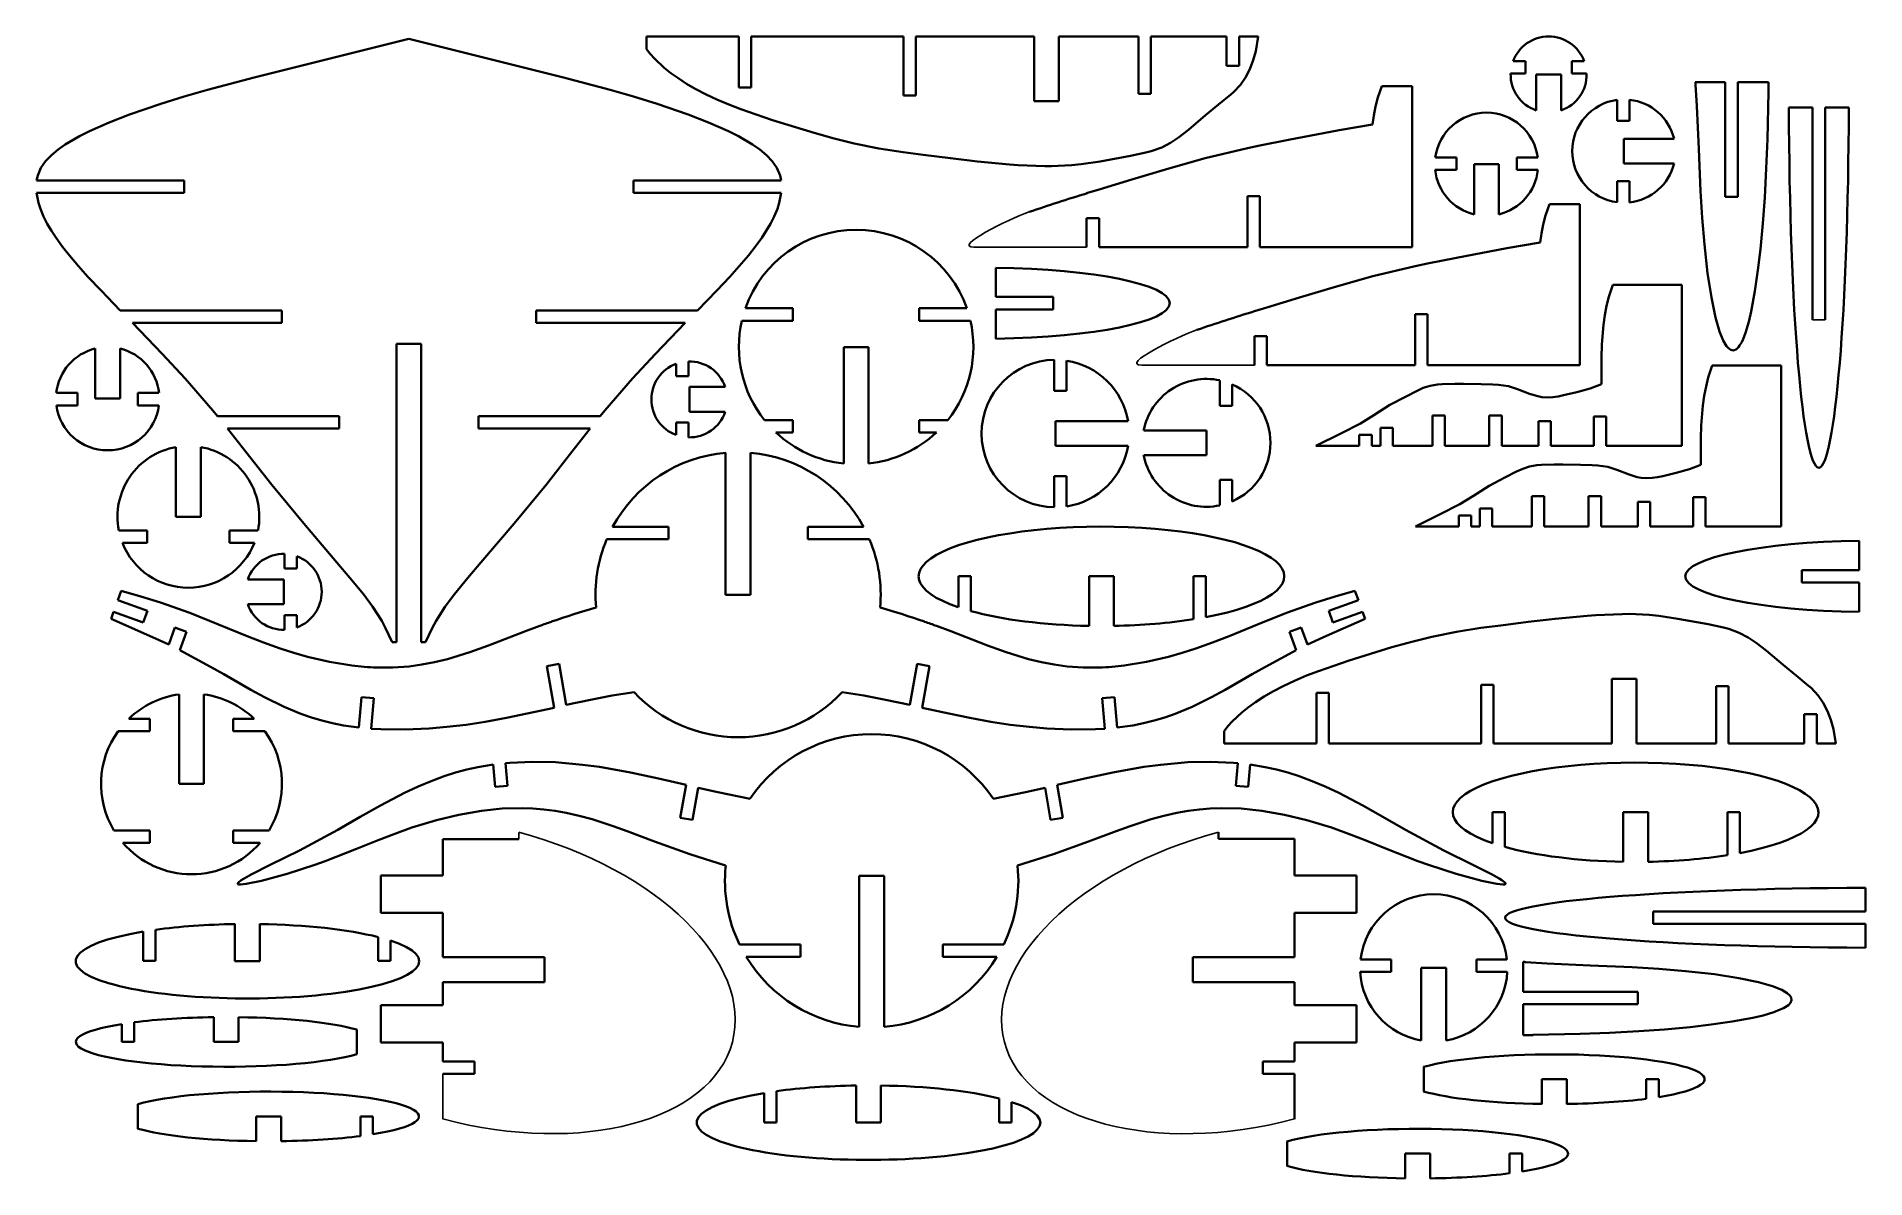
# Model space of a CAD drawing. Header units: metres. Extents: x 1 to 149, y 2 to 94.
import ezdxf

# ---------------------------------------------------------------- set-up
doc = ezdxf.new("R2010")
doc.units = ezdxf.units.M

msp = doc.modelspace()

# ---------------------------------------------------------------- linework, layer by layer
at = {"color": 7, "lineweight": 35, "ltscale": 0.320792}
for p in [(18.8, 90.43), (43.7, 90.43)]:
    msp.add_line(p, (31.25, 93.55), dxfattribs=at)
at = {"color": 7, "lineweight": 35, "ltscale": 0.024869}
for p, q in [((50.38, 93.72), (50.38, 92.72)), ((96.88, 36.78), (96.88, 37.78))]:
    msp.add_line(p, q, dxfattribs=at)
at = {"color": 7, "lineweight": 35, "ltscale": 0.185517}
for p, q in [((57.8, 93.72), (50.38, 93.72)), ((104.3, 36.78), (96.88, 36.78))]:
    msp.add_line(p, q, dxfattribs=at)
at = {"color": 7, "lineweight": 35, "ltscale": 0.102184}
for p, q in [((57.8, 89.63), (57.8, 93.72)), ((58.8, 89.63), (58.8, 93.72)), ((98.76, 80.86), (98.76, 76.77)), ((99.76, 80.86), (99.76, 76.77)), ((112.26, 71.36), (112.26, 67.27)), ((113.26, 71.36), (113.26, 67.27)), ((104.3, 40.87), (104.3, 36.78)), ((105.3, 40.87), (105.3, 36.78))]:
    msp.add_line(p, q, dxfattribs=at)
at = {"color": 7, "lineweight": 35, "ltscale": 0.306416}
for p, q in [((71.06, 93.72), (58.8, 93.72)), ((99.76, 76.77), (112.02, 76.77)), ((113.26, 67.27), (125.52, 67.27)), ((117.56, 36.78), (105.3, 36.78))]:
    msp.add_line(p, q, dxfattribs=at)
at = {"color": 7, "lineweight": 35, "ltscale": 0.118036}
for p, q in [((71.06, 88.99), (71.06, 93.72)), ((72.06, 88.99), (72.06, 93.72)), ((117.56, 41.51), (117.56, 36.78)), ((118.56, 41.51), (118.56, 36.78))]:
    msp.add_line(p, q, dxfattribs=at)
at = {"color": 7, "lineweight": 35, "ltscale": 0.238072}
for p, q in [((81.58, 93.72), (72.06, 93.72)), ((128.08, 36.78), (118.56, 36.78))]:
    msp.add_line(p, q, dxfattribs=at)
at = {"color": 7, "lineweight": 35, "ltscale": 0.130244}
for p, q in [((81.58, 88.51), (81.58, 93.72)), ((83.58, 88.51), (83.58, 93.72)), ((128.08, 41.99), (128.08, 36.78)), ((130.08, 41.99), (130.08, 36.78))]:
    msp.add_line(p, q, dxfattribs=at)
at = {"color": 7, "lineweight": 35, "ltscale": 0.159953}
for p, q in [((89.98, 93.72), (83.58, 93.72)), ((136.48, 36.78), (130.08, 36.78))]:
    msp.add_line(p, q, dxfattribs=at)
at = {"color": 7, "lineweight": 35, "ltscale": 0.115375}
for p, q in [((89.98, 89.1), (89.98, 93.72)), ((90.98, 89.1), (90.98, 93.72)), ((136.48, 41.4), (136.48, 36.78)), ((137.48, 41.4), (137.48, 36.78))]:
    msp.add_line(p, q, dxfattribs=at)
at = {"color": 7, "lineweight": 35, "ltscale": 0.152547}
for p, q in [((97.08, 93.72), (90.98, 93.72)), ((133.73, 60.77), (127.63, 60.77)), ((141.73, 54.27), (135.63, 54.27)), ((143.58, 36.78), (137.48, 36.78))]:
    msp.add_line(p, q, dxfattribs=at)
at = {"color": 7, "lineweight": 35, "ltscale": 0.058965}
for p, q in [((97.08, 93.72), (97.08, 91.36)), ((98.08, 93.72), (98.08, 91.36)), ((126.63, 60.77), (126.63, 63.13)), ((127.63, 60.77), (127.63, 63.13)), ((134.63, 54.27), (134.63, 56.63)), ((135.63, 54.27), (135.63, 56.63)), ((143.58, 36.78), (143.58, 39.14)), ((144.58, 36.78), (144.58, 39.14))]:
    msp.add_line(p, q, dxfattribs=at)
at = {"color": 7, "lineweight": 35, "ltscale": 0.038461}
for p, q in [((99.62, 93.72), (98.08, 93.72)), ((146.12, 36.78), (144.58, 36.78))]:
    msp.add_line(p, q, dxfattribs=at)
at = {"color": 7, "lineweight": 35, "ltscale": 0.025}
for p, q in [((98.08, 91.36), (97.08, 91.36)), ((121.13, 91.74), (121.13, 90.74)), ((124.87, 91.74), (124.87, 90.74)), ((58.8, 89.63), (57.8, 89.63)), ((72.06, 88.99), (71.06, 88.99)), ((90.98, 89.1), (89.98, 89.1)), ((128.52, 86.93), (129.52, 86.93)), ((115.57, 83.98), (115.57, 82.98)), ((120.43, 83.98), (120.43, 82.98)), ((13.17, 82.13), (13.17, 81.13)), ((49.33, 82.13), (49.33, 81.13)), ((128.52, 82.07), (129.52, 82.07)), ((99.76, 80.86), (98.76, 80.86)), ((138.22, 80.82), (137.22, 80.82)), ((86.81, 79.09), (85.81, 79.09)), ((83.11, 71.75), (83.11, 72.75)), ((21.01, 71.66), (21.01, 70.66)), ((41.49, 71.66), (41.49, 70.66)), ((62.16, 71.84), (62.16, 70.84)), ((72.34, 71.84), (72.34, 70.84)), ((113.26, 71.36), (112.26, 71.36)), ((100.31, 69.59), (99.31, 69.59)), ((52.76, 66.37), (53.76, 66.37)), ((4.57, 64.02), (4.57, 65.02)), ((9.43, 64.02), (9.43, 65.02)), ((83.2, 65.18), (84.2, 65.18)), ((97.53, 63.98), (96.53, 63.98)), ((25.64, 63.16), (25.64, 62.16)), ((36.86, 63.16), (36.86, 62.16)), ((52.76, 62.63), (53.76, 62.63)), ((62.16, 62.84), (62.16, 61.84)), ((72.34, 62.84), (72.34, 61.84)), ((109.46, 62.2), (110.46, 62.2)), ((113.65, 63.2), (114.65, 63.2)), ((119.22, 63.21), (118.22, 63.21)), ((122.18, 62.75), (123.18, 62.75)), ((126.63, 63.13), (127.63, 63.13)), ((107.76, 61.64), (108.76, 61.64)), ((83.2, 58.32), (84.2, 58.32)), ((97.53, 58.02), (96.53, 58.02)), ((121.65, 56.7), (122.65, 56.7)), ((127.22, 56.71), (126.22, 56.71)), ((130.18, 56.25), (131.18, 56.25)), ((134.63, 56.63), (135.63, 56.63)), ((115.76, 55.14), (116.76, 55.14)), ((117.46, 55.7), (118.46, 55.7)), ((10.18, 52.95), (10.18, 53.95)), ((16.82, 52.95), (16.82, 53.95)), ((52.14, 53.23), (52.14, 54.23)), ((63.36, 53.23), (63.36, 54.23)), ((22.24, 50.87), (21.24, 50.87)), ((76.48, 50.25), (75.48, 50.25)), ((94.4, 50.25), (95.4, 50.25)), ((143.39, 49.75), (143.39, 50.75)), ((9.86, 46.52), (10.2, 47.46)), ((22.24, 47.13), (21.24, 47.13)), ((105.64, 46.52), (105.3, 47.46)), ((12.42, 46.12), (13.36, 45.78)), ((103.08, 46.12), (102.14, 45.78)), ((42.35, 43.01), (43.34, 43.19)), ((73.15, 43.01), (72.16, 43.19)), ((118.56, 41.51), (117.56, 41.51)), ((137.48, 41.4), (136.48, 41.4)), ((105.3, 40.87), (104.3, 40.87)), ((10.39, 37.78), (10.39, 38.78)), ((17.11, 37.78), (17.11, 38.78)), ((144.58, 39.14), (143.58, 39.14)), ((119.48, 31.25), (118.48, 31.25)), ((137.4, 31.25), (138.4, 31.25)), ((10.39, 28.78), (10.39, 29.78)), ((17.11, 28.78), (17.11, 29.78)), ((53.1, 30.81), (54.09, 30.63)), ((83.9, 30.81), (82.91, 30.63)), ((131.42, 22.25), (131.42, 23.25)), ((10.85, 19.27), (9.85, 19.27)), ((28.77, 19.27), (29.77, 19.27)), ((62.78, 20.59), (62.78, 19.59)), ((74.22, 20.59), (74.22, 19.59)), ((110.31, 19.4), (110.31, 18.4)), ((117.19, 19.4), (117.19, 18.4)), ((130.18, 15.78), (130.18, 16.78)), ((9.14, 12.75), (8.14, 12.75)), ((36.52, 11.17), (36.52, 10.17)), ((100, 11.17), (100, 10.17)), ((130.86, 9.75), (131.86, 9.75)), ((27.36, 6.75), (28.36, 6.75)), ((60.85, 6.27), (59.85, 6.27)), ((78.77, 6.27), (79.77, 6.27)), ((119.86, 3.75), (120.86, 3.75))]:
    msp.add_line(p, q, dxfattribs=at)
at = {"color": 7, "lineweight": 35, "ltscale": 0.024818}
for p, q in [((121.13, 91.74), (120.14, 91.74)), ((124.87, 91.74), (125.86, 91.74)), ((52.76, 66.37), (52.76, 67.36)), ((52.76, 62.63), (52.76, 61.64)), ((22.24, 50.87), (22.24, 51.86)), ((22.24, 47.13), (22.24, 46.14))]:
    msp.add_line(p, q, dxfattribs=at)
at = {"color": 7, "lineweight": 35, "ltscale": 0.029626}
for p, q in [((121.13, 90.74), (119.94, 90.74)), ((124.87, 90.74), (126.06, 90.74)), ((53.76, 66.37), (53.76, 67.56)), ((53.76, 62.63), (53.76, 61.44)), ((21.24, 50.87), (21.24, 52.06)), ((21.24, 47.13), (21.24, 45.94))]:
    msp.add_line(p, q, dxfattribs=at)
at = {"color": 7, "lineweight": 35, "ltscale": 0.072221}
for p, q in [((122, 90.67), (122, 87.78)), ((124, 90.67), (124, 87.78)), ((53.83, 65.5), (56.72, 65.5)), ((53.83, 63.5), (56.72, 63.5)), ((21.17, 50), (18.28, 50)), ((21.17, 48), (18.28, 48))]:
    msp.add_line(p, q, dxfattribs=at)
at = {"color": 7, "lineweight": 35, "ltscale": 0.05}
for p, q in [((124, 90.67), (122, 90.67)), ((83.58, 88.51), (81.58, 88.51)), ((129.06, 85.5), (129.06, 83.5)), ((119, 83.44), (117, 83.44)), ((32.25, 68.97), (30.25, 68.97)), ((68.25, 68.72), (66.25, 68.72)), ((53.83, 65.5), (53.83, 63.5)), ((6, 64.56), (8, 64.56)), ((83.29, 62.75), (83.29, 60.75)), ((95.45, 60), (95.45, 62)), ((12.5, 55.04), (14.5, 55.04)), ((86, 50.25), (88, 50.25)), ((21.17, 48), (21.17, 50)), ((56.75, 48.77), (58.75, 48.77)), ((130.08, 41.99), (128.08, 41.99)), ((12.75, 33.53), (14.75, 33.53)), ((129, 31.25), (131, 31.25)), ((69.5, 26.12), (67.5, 26.12)), ((19.25, 19.25), (17.25, 19.25)), ((42.16, 19.57), (42.16, 17.57)), ((94.36, 19.57), (94.36, 17.57)), ((114.75, 18.71), (112.75, 18.71)), ((17.54, 12.75), (15.54, 12.75)), ((122.46, 9.75), (124.46, 9.75)), ((18.96, 6.75), (20.96, 6.75)), ((69.25, 6.25), (67.25, 6.25)), ((111.46, 3.75), (113.46, 3.75))]:
    msp.add_line(p, q, dxfattribs=at)
at = {"color": 7, "lineweight": 35, "ltscale": 0.00288}
for p, q in [((134.81, 89.94), (134.8, 90.05)), ((121.06, 19.19), (120.95, 19.2))]:
    msp.add_line(p, q, dxfattribs=at)
at = {"color": 7, "lineweight": 35, "ltscale": 0.060487}
for p, q in [((134.8, 90.05), (137.22, 90.05)), ((120.95, 19.2), (120.95, 16.78))]:
    msp.add_line(p, q, dxfattribs=at)
at = {"color": 7, "lineweight": 35, "ltscale": 0.002298}
for p, q in [((134.82, 89.85), (134.81, 89.94)), ((121.15, 19.18), (121.06, 19.19))]:
    msp.add_line(p, q, dxfattribs=at)
at = {"color": 7, "lineweight": 35, "ltscale": 0.230908}
for p, q in [((137.22, 80.82), (137.22, 90.05)), ((138.22, 80.82), (138.22, 90.05)), ((130.18, 16.78), (120.95, 16.78)), ((130.18, 15.78), (120.95, 15.78))]:
    msp.add_line(p, q, dxfattribs=at)
at = {"color": 7, "lineweight": 35, "ltscale": 0.061814}
for p, q in [((138.22, 90.05), (140.7, 90.05)), ((120.95, 15.78), (120.95, 13.3))]:
    msp.add_line(p, q, dxfattribs=at)
at = {"color": 7, "lineweight": 35, "ltscale": 0.061295}
for p, q in [((112.02, 89.73), (109.57, 89.73)), ((125.52, 80.23), (123.07, 80.23))]:
    msp.add_line(p, q, dxfattribs=at)
at = {"color": 7, "lineweight": 35, "ltscale": 0.324052}
for p, q in [((112.02, 89.73), (112.02, 76.77)), ((125.52, 80.23), (125.52, 67.27)), ((133.73, 73.73), (133.73, 60.77)), ((141.73, 67.23), (141.73, 54.27))]:
    msp.add_line(p, q, dxfattribs=at)
at = {"color": 7, "lineweight": 35, "ltscale": 0.042268}
for p, q in [((128.52, 86.93), (128.52, 88.62)), ((115.57, 83.98), (113.88, 83.98)), ((120.43, 83.98), (122.12, 83.98)), ((128.52, 82.07), (128.52, 80.38)), ((4.57, 64.02), (2.88, 64.02)), ((9.43, 64.02), (11.12, 64.02))]:
    msp.add_line(p, q, dxfattribs=at)
at = {"color": 7, "lineweight": 35, "ltscale": 0.042532}
for p, q in [((129.52, 86.93), (129.52, 88.63)), ((115.57, 82.98), (113.87, 82.98)), ((120.43, 82.98), (122.13, 82.98)), ((129.52, 82.07), (129.52, 80.37)), ((4.57, 65.02), (2.87, 65.02)), ((9.43, 65.02), (11.13, 65.02))]:
    msp.add_line(p, q, dxfattribs=at)
at = {"color": 7, "lineweight": 35, "ltscale": 0.047807}
for p, q in [((142.34, 88), (144.25, 88)), ((145.25, 88), (147.16, 88)), ((148.5, 23.25), (148.5, 25.16)), ((148.5, 20.34), (148.5, 22.25))]:
    msp.add_line(p, q, dxfattribs=at)
at = {"color": 7, "lineweight": 35, "ltscale": 0.426974}
for p, q in [((144.25, 70.92), (144.25, 88)), ((145.25, 70.92), (145.25, 88)), ((131.42, 23.25), (148.5, 23.25)), ((131.42, 22.25), (148.5, 22.25))]:
    msp.add_line(p, q, dxfattribs=at)
at = {"color": 7, "lineweight": 35, "ltscale": 0.100865}
for p, q in [((129.06, 85.5), (133.1, 85.5)), ((117, 83.44), (117, 79.4)), ((119, 83.44), (119, 79.4)), ((129.06, 83.5), (133.1, 83.5)), ((6, 64.56), (6, 68.6)), ((8, 64.56), (8, 68.6))]:
    msp.add_line(p, q, dxfattribs=at)
at = {"color": 7, "lineweight": 35, "ltscale": 0.025551}
for p, q in [((98.76, 84.73), (99.76, 84.94)), ((112.26, 75.23), (113.26, 75.44))]:
    msp.add_line(p, q, dxfattribs=at)
at = {"color": 7, "lineweight": 35, "ltscale": 0.297188}
for p, q in [((13.17, 82.13), (1.28, 82.13)), ((49.33, 82.13), (61.22, 82.13))]:
    msp.add_line(p, q, dxfattribs=at)
at = {"color": 7, "lineweight": 35, "ltscale": 0.297311}
for p, q in [((13.17, 81.13), (1.28, 81.13)), ((49.33, 81.13), (61.22, 81.13))]:
    msp.add_line(p, q, dxfattribs=at)
at = {"color": 7, "lineweight": 35, "ltscale": 0.026148}
for p, q in [((85.81, 81.1), (86.81, 81.4)), ((99.31, 71.6), (100.31, 71.9))]:
    msp.add_line(p, q, dxfattribs=at)
at = {"color": 7, "lineweight": 35, "ltscale": 0.057916}
for p, q in [((85.81, 79.09), (85.81, 76.77)), ((86.81, 79.09), (86.81, 76.77)), ((99.31, 69.59), (99.31, 67.27)), ((100.31, 69.59), (100.31, 67.27))]:
    msp.add_line(p, q, dxfattribs=at)
for p, q in [((85.81, 76.77), (76.74, 76.77)), ((145.25, 70.92), (144.25, 70.92)), ((90.24, 67.27), (99.31, 67.27)), ((40.09, 29.63), (40.09, 29.09)), ((33.99, 6.54), (33.99, 10.17))]:
    msp.add_line(p, q)
at = {"color": 7, "lineweight": 35, "ltscale": 0.298663}
for p, q in [((86.81, 76.77), (98.76, 76.77)), ((100.31, 67.27), (112.26, 67.27))]:
    msp.add_line(p, q, dxfattribs=at)
at = {"color": 7, "lineweight": 35, "ltscale": 0.05897}
for p, q in [((78.5, 75.11), (78.5, 72.75)), ((78.5, 71.75), (78.5, 69.39)), ((148, 53.11), (148, 50.75)), ((148, 49.75), (148, 47.39))]:
    msp.add_line(p, q, dxfattribs=at)
at = {"color": 7, "lineweight": 35, "ltscale": 0.138966}
for p, q in [((128.17, 73.73), (133.73, 73.73)), ((136.17, 67.23), (141.73, 67.23))]:
    msp.add_line(p, q, dxfattribs=at)
at = {"color": 7, "lineweight": 35, "ltscale": 0.115262}
for p, q in [((83.11, 72.75), (78.5, 72.75)), ((83.11, 71.75), (78.5, 71.75)), ((143.39, 50.75), (148, 50.75)), ((143.39, 49.75), (148, 49.75))]:
    msp.add_line(p, q, dxfattribs=at)
at = {"color": 7, "lineweight": 35, "ltscale": 0.324976}
for p, q in [((21.01, 71.66), (8.01, 71.66)), ((41.49, 71.66), (54.49, 71.66))]:
    msp.add_line(p, q, dxfattribs=at)
at = {"color": 7, "lineweight": 35, "ltscale": 0.102802}
for p, q in [((62.16, 70.84), (58.05, 70.84)), ((72.34, 70.84), (76.45, 70.84))]:
    msp.add_line(p, q, dxfattribs=at)
at = {"color": 7, "lineweight": 35, "ltscale": 0.095573}
for p, q in [((62.16, 71.84), (58.34, 71.84)), ((72.34, 71.84), (76.16, 71.84))]:
    msp.add_line(p, q, dxfattribs=at)
at = {"color": 7, "lineweight": 35, "ltscale": 0.300435}
for p, q in [((21.01, 70.66), (9, 70.66)), ((41.49, 70.66), (53.5, 70.66))]:
    msp.add_line(p, q, dxfattribs=at)
at = {"color": 7, "lineweight": 35}
for p, q in [((30.25, 44.95), (30.25, 68.97)), ((32.25, 44.95), (32.25, 68.97))]:
    msp.add_line(p, q, dxfattribs=at)
at = {"color": 7, "lineweight": 35, "ltscale": 0.234676}
for p, q in [((66.25, 68.72), (66.25, 59.34)), ((68.25, 68.72), (68.25, 59.34))]:
    msp.add_line(p, q, dxfattribs=at)
at = {"color": 7, "lineweight": 35, "ltscale": 0.062859}
for p, q in [((83.2, 65.18), (83.2, 67.69)), ((83.2, 58.32), (83.2, 55.81))]:
    msp.add_line(p, q, dxfattribs=at)
at = {"color": 7, "lineweight": 35, "ltscale": 0.06111}
for p, q in [((84.2, 65.18), (84.2, 67.62)), ((84.2, 58.32), (84.2, 55.88))]:
    msp.add_line(p, q, dxfattribs=at)
at = {"color": 7, "lineweight": 35, "ltscale": 0.051273}
for p, q in [((96.53, 63.98), (96.53, 66.03)), ((96.53, 58.02), (96.53, 55.97))]:
    msp.add_line(p, q, dxfattribs=at)
at = {"color": 7, "lineweight": 35, "ltscale": 0.043184}
for p, q in [((97.53, 63.98), (97.53, 65.71)), ((97.53, 58.02), (97.53, 56.29))]:
    msp.add_line(p, q, dxfattribs=at)
at = {"color": 7, "lineweight": 35, "ltscale": 0.244844}
for p, q in [((25.64, 63.16), (15.85, 63.16)), ((36.86, 63.16), (46.65, 63.16))]:
    msp.add_line(p, q, dxfattribs=at)
at = {"color": 7, "lineweight": 35, "ltscale": 0.224802}
for p, q in [((25.64, 62.16), (16.65, 62.16)), ((36.86, 62.16), (45.85, 62.16))]:
    msp.add_line(p, q, dxfattribs=at)
at = {"color": 7, "lineweight": 35, "ltscale": 0.057411}
for p, q in [((62.16, 62.84), (59.87, 62.84)), ((72.34, 62.84), (74.63, 62.84))]:
    msp.add_line(p, q, dxfattribs=at)
at = {"color": 7, "lineweight": 35, "ltscale": 0.034366}
for p, q in [((62.16, 61.84), (60.79, 61.84)), ((72.34, 61.84), (73.71, 61.84))]:
    msp.add_line(p, q, dxfattribs=at)
at = {"color": 7, "lineweight": 35, "ltscale": 0.146494}
for p, q in [((83.29, 62.75), (89.15, 62.75)), ((83.29, 60.75), (89.15, 60.75))]:
    msp.add_line(p, q, dxfattribs=at)
at = {"color": 7, "lineweight": 35, "ltscale": 0.126244}
for p, q in [((95.45, 62), (90.4, 62)), ((95.45, 60), (90.4, 60))]:
    msp.add_line(p, q, dxfattribs=at)
at = {"color": 7, "lineweight": 35, "ltscale": 0.035756}
for p, q in [((109.46, 60.77), (109.46, 62.2)), ((110.46, 60.77), (110.46, 62.2)), ((117.46, 54.27), (117.46, 55.7)), ((118.46, 54.27), (118.46, 55.7))]:
    msp.add_line(p, q, dxfattribs=at)
at = {"color": 7, "lineweight": 35, "ltscale": 0.060738}
for p, q in [((113.65, 60.77), (113.65, 63.2)), ((114.65, 60.77), (114.65, 63.2)), ((121.65, 54.27), (121.65, 56.7)), ((122.65, 54.27), (122.65, 56.7))]:
    msp.add_line(p, q, dxfattribs=at)
at = {"color": 7, "lineweight": 35, "ltscale": 0.061044}
for p, q in [((118.22, 60.77), (118.22, 63.21)), ((119.22, 60.77), (119.22, 63.21)), ((126.22, 54.27), (126.22, 56.71)), ((127.22, 54.27), (127.22, 56.71))]:
    msp.add_line(p, q, dxfattribs=at)
at = {"color": 7, "lineweight": 35, "ltscale": 0.049579}
for p, q in [((122.18, 60.77), (122.18, 62.75)), ((123.18, 60.77), (123.18, 62.75)), ((130.18, 54.27), (130.18, 56.25)), ((131.18, 54.27), (131.18, 56.25))]:
    msp.add_line(p, q, dxfattribs=at)
at = {"color": 7, "lineweight": 35, "ltscale": 0.140484}
for p, q in [((12.5, 55.04), (12.5, 60.66)), ((14.5, 55.04), (14.5, 60.66))]:
    msp.add_line(p, q, dxfattribs=at)
at = {"color": 7, "lineweight": 35, "ltscale": 0.087161}
for p, q in [((107.76, 60.77), (104.27, 60.77)), ((115.76, 54.27), (112.27, 54.27))]:
    msp.add_line(p, q, dxfattribs=at)
at = {"color": 7, "lineweight": 35, "ltscale": 0.02178}
for p, q in [((107.76, 60.77), (107.76, 61.64)), ((108.76, 60.77), (108.76, 61.64)), ((115.76, 54.27), (115.76, 55.14)), ((116.76, 54.27), (116.76, 55.14))]:
    msp.add_line(p, q, dxfattribs=at)
at = {"color": 7, "lineweight": 35, "ltscale": 0.017638}
for p, q in [((109.46, 60.77), (108.76, 60.77)), ((117.46, 54.27), (116.76, 54.27))]:
    msp.add_line(p, q, dxfattribs=at)
at = {"color": 7, "lineweight": 35, "ltscale": 0.079658}
for p, q in [((113.65, 60.77), (110.46, 60.77)), ((121.65, 54.27), (118.46, 54.27))]:
    msp.add_line(p, q, dxfattribs=at)
at = {"color": 7, "lineweight": 35, "ltscale": 0.089348}
for p, q in [((118.22, 60.77), (114.65, 60.77)), ((126.22, 54.27), (122.65, 54.27))]:
    msp.add_line(p, q, dxfattribs=at)
at = {"color": 7, "lineweight": 35, "ltscale": 0.073843}
for p, q in [((122.18, 60.77), (119.22, 60.77)), ((130.18, 54.27), (127.22, 54.27))]:
    msp.add_line(p, q, dxfattribs=at)
at = {"color": 7, "lineweight": 35, "ltscale": 0.08623}
for p, q in [((126.63, 60.77), (123.18, 60.77)), ((134.63, 54.27), (131.18, 54.27))]:
    msp.add_line(p, q, dxfattribs=at)
at = {"color": 7, "lineweight": 35, "ltscale": 0.285991}
for p, q in [((56.75, 48.77), (56.75, 60.21)), ((58.75, 48.77), (58.75, 60.21))]:
    msp.add_line(p, q, dxfattribs=at)
at = {"color": 7, "lineweight": 35, "ltscale": 0.057127}
for p, q in [((10.18, 53.95), (7.9, 53.95)), ((16.82, 53.95), (19.1, 53.95))]:
    msp.add_line(p, q, dxfattribs=at)
at = {"color": 7, "lineweight": 35, "ltscale": 0.124193}
for p, q in [((52.14, 53.23), (47.17, 53.23)), ((63.36, 53.23), (68.33, 53.23))]:
    msp.add_line(p, q, dxfattribs=at)
at = {"color": 7, "lineweight": 35, "ltscale": 0.11221}
for p, q in [((52.14, 54.23), (47.65, 54.23)), ((63.36, 54.23), (67.85, 54.23))]:
    msp.add_line(p, q, dxfattribs=at)
at = {"color": 7, "lineweight": 35, "ltscale": 0.04982}
for p, q in [((10.18, 52.95), (8.19, 52.95)), ((16.82, 52.95), (18.81, 52.95))]:
    msp.add_line(p, q, dxfattribs=at)
at = {"color": 7, "lineweight": 35, "ltscale": 0.062209}
for p, q in [((75.48, 50.25), (75.48, 47.76)), ((118.48, 31.25), (118.48, 28.76))]:
    msp.add_line(p, q, dxfattribs=at)
at = {"color": 7, "lineweight": 35, "ltscale": 0.069912}
for p, q in [((76.48, 50.25), (76.48, 47.45)), ((119.48, 31.25), (119.48, 28.45))]:
    msp.add_line(p, q, dxfattribs=at)
at = {"color": 7, "lineweight": 35, "ltscale": 0.099769}
for p, q in [((86, 50.25), (86, 46.25)), ((88, 50.25), (88, 46.25)), ((129, 31.25), (129, 27.25)), ((131, 31.25), (131, 27.25))]:
    msp.add_line(p, q, dxfattribs=at)
at = {"color": 7, "lineweight": 35, "ltscale": 0.086447}
for p, q in [((94.4, 46.79), (94.4, 50.25)), ((137.4, 27.79), (137.4, 31.25))]:
    msp.add_line(p, q, dxfattribs=at)
at = {"color": 7, "lineweight": 35, "ltscale": 0.082121}
for p, q in [((95.4, 46.96), (95.4, 50.25)), ((138.4, 27.96), (138.4, 31.25))]:
    msp.add_line(p, q, dxfattribs=at)
at = {"color": 7, "lineweight": 35, "ltscale": 0.020178}
for p, q in [((7.82, 48.33), (8.09, 49.09)), ((107.68, 48.33), (107.41, 49.09))]:
    msp.add_line(p, q, dxfattribs=at)
at = {"color": 7, "lineweight": 35, "ltscale": 0.014669}
for p, q in [((7.28, 46.84), (7.48, 47.39)), ((108.22, 46.84), (108.02, 47.39))]:
    msp.add_line(p, q, dxfattribs=at)
at = {"color": 7, "lineweight": 35, "ltscale": 0.063442}
for p, q in [((9.86, 46.52), (7.48, 47.39)), ((10.2, 47.46), (7.82, 48.33)), ((105.3, 47.46), (107.68, 48.33)), ((105.64, 46.52), (108.02, 47.39)), ((36.52, 11.17), (33.99, 11.17)), ((100, 11.17), (102.53, 11.17)), ((36.52, 10.17), (33.99, 10.17)), ((100, 10.17), (102.53, 10.17))]:
    msp.add_line(p, q, dxfattribs=at)
at = {"color": 7, "lineweight": 35, "ltscale": 0.036558}
for p, q in [((11.92, 44.75), (12.42, 46.12)), ((103.58, 44.75), (103.08, 46.12))]:
    msp.add_line(p, q, dxfattribs=at)
at = {"color": 7, "lineweight": 35, "ltscale": 0.039317}
for p, q in [((12.82, 44.3), (13.36, 45.78)), ((102.68, 44.3), (102.14, 45.78))]:
    msp.add_line(p, q, dxfattribs=at)
at = {"color": 7, "lineweight": 35, "ltscale": 0.031093}
for p, q in [((29.37, 46.07), (29.91, 44.95)), ((33.13, 46.07), (32.59, 44.95))]:
    msp.add_line(p, q, dxfattribs=at)
at = {"color": 7, "lineweight": 35, "ltscale": 0.008403}
for p, q in [((30.25, 44.95), (29.91, 44.95)), ((32.59, 44.95), (32.25, 44.95))]:
    msp.add_line(p, q, dxfattribs=at)
at = {"color": 7, "lineweight": 35, "ltscale": 0.084981}
for p, q in [((42.35, 43.01), (42.94, 39.67)), ((73.15, 43.01), (72.56, 39.67))]:
    msp.add_line(p, q, dxfattribs=at)
at = {"color": 7, "lineweight": 35, "ltscale": 0.0838}
for p, q in [((43.34, 43.19), (43.92, 39.89)), ((72.16, 43.19), (71.58, 39.89))]:
    msp.add_line(p, q, dxfattribs=at)
at = {"color": 7, "lineweight": 35, "ltscale": 0.180206}
for p, q in [((12.75, 33.53), (12.75, 40.74)), ((14.75, 33.53), (14.75, 40.74))]:
    msp.add_line(p, q, dxfattribs=at)
at = {"color": 7, "lineweight": 35, "ltscale": 0.061863}
for p, q in [((27.44, 40.53), (27.23, 38.07)), ((88.06, 40.53), (88.27, 38.07))]:
    msp.add_line(p, q, dxfattribs=at)
at = {"color": 7, "lineweight": 35, "ltscale": 0.025001}
for p, q in [((27.44, 40.53), (28.44, 40.45)), ((88.06, 40.53), (87.06, 40.45)), ((38.19, 33.29), (39.19, 33.37)), ((98.81, 33.29), (97.81, 33.37))]:
    msp.add_line(p, q, dxfattribs=at)
at = {"color": 7, "lineweight": 35, "ltscale": 0.061905}
for p, q in [((28.44, 40.45), (28.22, 37.98)), ((87.06, 40.45), (87.28, 37.98))]:
    msp.add_line(p, q, dxfattribs=at)
at = {"color": 7, "lineweight": 35, "ltscale": 0.041962}
for p, q in [((10.39, 38.78), (8.71, 38.78)), ((17.11, 38.78), (18.79, 38.78))]:
    msp.add_line(p, q, dxfattribs=at)
at = {"color": 7, "lineweight": 35, "ltscale": 0.063676}
for p, q in [((10.39, 37.78), (7.84, 37.78)), ((17.11, 37.78), (19.66, 37.78))]:
    msp.add_line(p, q, dxfattribs=at)
at = {"color": 7, "lineweight": 35, "ltscale": 0.045282}
for p, q in [((38.19, 33.29), (38.03, 35.09)), ((98.81, 33.29), (98.97, 35.09))]:
    msp.add_line(p, q, dxfattribs=at)
at = {"color": 7, "lineweight": 35, "ltscale": 0.045934}
for p, q in [((39.19, 33.37), (39.03, 35.2)), ((97.81, 33.37), (97.97, 35.2))]:
    msp.add_line(p, q, dxfattribs=at)
at = {"color": 7, "lineweight": 35, "ltscale": 0.066994}
for p, q in [((53.1, 30.81), (53.56, 33.45)), ((83.9, 30.81), (83.44, 33.45))]:
    msp.add_line(p, q, dxfattribs=at)
at = {"color": 7, "lineweight": 35, "ltscale": 0.065546}
for p, q in [((54.09, 30.63), (54.54, 33.21)), ((82.91, 30.63), (82.46, 33.21))]:
    msp.add_line(p, q, dxfattribs=at)
at = {"color": 7, "lineweight": 35, "ltscale": 0.071988}
for p, q in [((10.39, 29.78), (7.51, 29.78)), ((17.11, 29.78), (19.99, 29.78))]:
    msp.add_line(p, q, dxfattribs=at)
at = {"color": 7, "lineweight": 35, "ltscale": 0.013515}
msp.add_line((96.43, 29.1), (96.43, 29.64), dxfattribs=at)
at = {"color": 7, "lineweight": 35, "ltscale": 0.053918}
for p, q in [((10.39, 28.78), (8.23, 28.78)), ((17.11, 28.78), (19.27, 28.78))]:
    msp.add_line(p, q, dxfattribs=at)
at = {"color": 7, "lineweight": 35, "ltscale": 0.152557}
for p, q in [((33.99, 29.09), (40.09, 29.09)), ((102.53, 29.1), (96.43, 29.1))]:
    msp.add_line(p, q, dxfattribs=at)
at = {"color": 7, "lineweight": 35, "ltscale": 0.073434}
for p, q in [((33.99, 26.16), (33.99, 29.09)), ((102.53, 26.16), (102.53, 29.1))]:
    msp.add_line(p, q, dxfattribs=at)
at = {"color": 7, "lineweight": 35, "ltscale": 0.075}
for p, q in [((28.99, 23.16), (28.99, 26.16)), ((107.53, 23.16), (107.53, 26.16)), ((28.99, 12.71), (28.99, 15.71)), ((107.53, 12.71), (107.53, 15.71))]:
    msp.add_line(p, q, dxfattribs=at)
at = {"color": 7, "lineweight": 35, "ltscale": 0.125}
for p, q in [((33.99, 26.16), (28.99, 26.16)), ((102.53, 26.16), (107.53, 26.16)), ((33.99, 23.16), (28.99, 23.16)), ((102.53, 23.16), (107.53, 23.16)), ((33.99, 15.71), (28.99, 15.71)), ((102.53, 15.71), (107.53, 15.71)), ((33.99, 12.71), (28.99, 12.71)), ((102.53, 12.71), (107.53, 12.71))]:
    msp.add_line(p, q, dxfattribs=at)
at = {"color": 7, "lineweight": 35, "ltscale": 0.303885}
for p, q in [((67.5, 26.12), (67.5, 13.96)), ((69.5, 26.12), (69.5, 13.96))]:
    msp.add_line(p, q, dxfattribs=at)
at = {"color": 7, "lineweight": 35, "ltscale": 0.074804}
for p, q in [((17.25, 19.25), (17.25, 22.25)), ((19.25, 19.25), (19.25, 22.25)), ((67.25, 6.25), (67.25, 9.25)), ((69.25, 6.25), (69.25, 9.25))]:
    msp.add_line(p, q, dxfattribs=at)
at = {"color": 7, "lineweight": 35, "ltscale": 0.089638}
for p, q in [((33.99, 19.57), (33.99, 23.16)), ((102.53, 19.57), (102.53, 23.16))]:
    msp.add_line(p, q, dxfattribs=at)
at = {"color": 7, "lineweight": 35, "ltscale": 0.059172}
for p, q in [((9.85, 19.27), (9.85, 21.64)), ((59.85, 6.27), (59.85, 8.64))]:
    msp.add_line(p, q, dxfattribs=at)
at = {"color": 7, "lineweight": 35, "ltscale": 0.062947}
for p, q in [((10.85, 19.27), (10.85, 21.79)), ((60.85, 6.27), (60.85, 8.79))]:
    msp.add_line(p, q, dxfattribs=at)
at = {"color": 7, "lineweight": 35, "ltscale": 0.048261}
for p, q in [((28.77, 19.27), (28.77, 21.2)), ((78.77, 6.27), (78.77, 8.2))]:
    msp.add_line(p, q, dxfattribs=at)
at = {"color": 7, "lineweight": 35, "ltscale": 0.041078}
for p, q in [((29.77, 19.27), (29.77, 20.91)), ((79.77, 6.27), (79.77, 7.91))]:
    msp.add_line(p, q, dxfattribs=at)
at = {"color": 7, "lineweight": 35, "ltscale": 0.20439}
for p, q in [((42.16, 19.57), (33.99, 19.57)), ((94.36, 19.57), (102.53, 19.57)), ((42.16, 17.57), (33.99, 17.57)), ((94.36, 17.57), (102.53, 17.57))]:
    msp.add_line(p, q, dxfattribs=at)
at = {"color": 7, "lineweight": 35, "ltscale": 0.12276}
for p, q in [((62.78, 20.59), (57.87, 20.59)), ((74.22, 20.59), (79.13, 20.59))]:
    msp.add_line(p, q, dxfattribs=at)
at = {"color": 7, "lineweight": 35, "ltscale": 0.109154}
for p, q in [((62.78, 19.59), (58.41, 19.59)), ((74.22, 19.59), (78.59, 19.59))]:
    msp.add_line(p, q, dxfattribs=at)
at = {"color": 7, "lineweight": 35, "ltscale": 0.061176}
for p, q in [((110.31, 19.4), (107.86, 19.4)), ((117.19, 19.4), (119.64, 19.4))]:
    msp.add_line(p, q, dxfattribs=at)
at = {"color": 7, "lineweight": 35, "ltscale": 0.061983}
for p, q in [((110.31, 18.4), (107.83, 18.4)), ((117.19, 18.4), (119.67, 18.4))]:
    msp.add_line(p, q, dxfattribs=at)
at = {"color": 7, "lineweight": 35, "ltscale": 0.146106}
for p, q in [((112.75, 18.71), (112.75, 12.87)), ((114.75, 18.71), (114.75, 12.87))]:
    msp.add_line(p, q, dxfattribs=at)
at = {"color": 7, "lineweight": 35, "ltscale": 0.046454}
for p, q in [((33.99, 15.71), (33.99, 17.57)), ((102.53, 15.71), (102.53, 17.57))]:
    msp.add_line(p, q, dxfattribs=at)
at = {"color": 7, "lineweight": 35, "ltscale": 0.049829}
for p, q in [((15.54, 12.75), (15.54, 14.75)), ((17.54, 12.75), (17.54, 14.75)), ((122.46, 9.75), (122.46, 7.75)), ((124.46, 9.75), (124.46, 7.75)), ((18.96, 6.75), (18.96, 4.75)), ((20.96, 6.75), (20.96, 4.75)), ((111.46, 3.75), (111.46, 1.75)), ((113.46, 3.75), (113.46, 1.75))]:
    msp.add_line(p, q, dxfattribs=at)
at = {"color": 7, "lineweight": 35, "ltscale": 0.035997}
for p, q in [((8.14, 14.19), (8.14, 12.75)), ((131.86, 8.31), (131.86, 9.75)), ((28.36, 5.31), (28.36, 6.75)), ((120.86, 2.31), (120.86, 3.75))]:
    msp.add_line(p, q, dxfattribs=at)
at = {"color": 7, "lineweight": 35, "ltscale": 0.039566}
for p, q in [((9.14, 14.34), (9.14, 12.75)), ((130.86, 8.16), (130.86, 9.75)), ((27.36, 5.16), (27.36, 6.75)), ((119.86, 2.16), (119.86, 3.75))]:
    msp.add_line(p, q, dxfattribs=at)
at = {"color": 7, "lineweight": 35, "ltscale": 0.049369}
for p, q in [((27.06, 11.76), (27.06, 13.74)), ((112.94, 10.74), (112.94, 8.76)), ((9.44, 7.74), (9.44, 5.76)), ((101.94, 4.74), (101.94, 2.76))]:
    msp.add_line(p, q, dxfattribs=at)
at = {"color": 7, "lineweight": 35, "ltscale": 0.038499}
for p, q in [((33.99, 11.17), (33.99, 12.71)), ((102.53, 11.17), (102.53, 12.71))]:
    msp.add_line(p, q, dxfattribs=at)
at = {"color": 7, "lineweight": 35, "ltscale": 0.090785}
msp.add_line((102.53, 6.54), (102.53, 10.17), dxfattribs=at)
at = {"color": 7, "lineweight": 35}
for points in [[(50.38, 92.72), (50.68, 92.32), (51.01, 91.95), (51.8, 91.21), (52.34, 90.78), (52.89, 90.39), (53.59, 89.93), (54.3, 89.52), (55.17, 89.07), (56.04, 88.66), (57, 88.25), (57.96, 87.88), (60.45, 87.03), (60.87, 86.89), (63.87, 85.96), (65.48, 85.52), (67.1, 85.12), (69.07, 84.72), (71.04, 84.41), (72.64, 84.2), (74.84, 83.92), (77.02, 83.66), (79.59, 83.42), (80.3, 83.37), (82.43, 83.29), (82.97, 83.28), (84.59, 83.36), (85.36, 83.44), (86.9, 83.66), (89.34, 84.11), (90.57, 84.38), (91.01, 84.49), (91.85, 84.8), (92.55, 85.17), (93.21, 85.6), (94.01, 86.22), (95.38, 87.38), (96.42, 88.24), (97.41, 89.06), (97.62, 89.24), (98.19, 89.84), (98.6, 90.44), (98.95, 91.11), (99.22, 91.82), (99.42, 92.56), (99.62, 93.72)], [(18.8, 90.43), (15.05, 89.43), (13.16, 88.89), (11.27, 88.3), (8.77, 87.44), (7.12, 86.81), (5.53, 86.11), (4.73, 85.7), (3.59, 85.04), (3.01, 84.63), (2.47, 84.18), (2, 83.69), (1.62, 83.14), (1.37, 82.54), (1.28, 82.13)], [(43.7, 90.43), (47.45, 89.43), (49.34, 88.89), (51.23, 88.3), (53.73, 87.44), (55.38, 86.81), (56.97, 86.11), (57.77, 85.7), (58.91, 85.04), (59.49, 84.63), (60.03, 84.18), (60.5, 83.69), (60.88, 83.14), (61.13, 82.54), (61.22, 82.13)], [(134.82, 89.85), (134.94, 88.12), (135.09, 84.67), (135.22, 81.28)], [(109.57, 89.73), (109.26, 88.82), (109.07, 88.1), (108.92, 87.37), (108.81, 86.63)], [(138.85, 69.86), (139.11, 70.74), (139.31, 71.57), (139.61, 73.23), (139.85, 74.92), (140.05, 76.61), (140.24, 78.68), (140.39, 80.75), (140.52, 83.11), (140.61, 85.47), (140.69, 89.26)], [(99.76, 84.94), (102.07, 85.41), (106.14, 86.19), (108.81, 86.63)], [(86.81, 81.4), (89.44, 82.2), (92.43, 83.1), (95.36, 83.92), (98.76, 84.73)], [(1.28, 81.13), (1.43, 80.34), (1.59, 79.84), (1.84, 79.23), (2.14, 78.64), (2.48, 78.07), (2.85, 77.5), (3.37, 76.79), (3.92, 76.09), (4.65, 75.23), (5.41, 74.38), (6.47, 73.26), (8.01, 71.66)], [(61.22, 81.13), (61.07, 80.34), (60.91, 79.84), (60.66, 79.23), (60.36, 78.64), (60.02, 78.07), (59.65, 77.5), (59.13, 76.79), (58.58, 76.09), (57.85, 75.23), (57.09, 74.38), (56.03, 73.26), (54.49, 71.66)], [(138.85, 69.86), (138.65, 69.35), (138.54, 69.1), (138.37, 68.83), (138.28, 68.7), (138.11, 68.54), (137.88, 68.45), (137.66, 68.48), (137.5, 68.59), (137.32, 68.79), (137.06, 69.24), (136.76, 69.97), (136.44, 71.11), (136.11, 72.7), (135.8, 74.66), (135.54, 76.98), (135.36, 79.13), (135.22, 81.28)], [(123.07, 80.23), (122.76, 79.32), (122.57, 78.6), (122.42, 77.87), (122.31, 77.13)], [(113.26, 75.44), (115.57, 75.91), (119.64, 76.69), (122.31, 77.13)], [(100.31, 71.9), (102.94, 72.7), (105.93, 73.6), (108.86, 74.42), (112.26, 75.23)], [(128.17, 73.73), (127.85, 72.76), (127.67, 72.04), (127.53, 71.28), (127.42, 70.51), (127.29, 68.91), (127.25, 67.87), (127.26, 65.73)], [(9, 70.66), (11.4, 68.18), (13.24, 66.19), (15.48, 63.61), (15.85, 63.16)], [(53.5, 70.66), (51.1, 68.18), (49.26, 66.19), (47.02, 63.61), (46.65, 63.16)], [(136.17, 67.23), (135.85, 66.26), (135.67, 65.54), (135.53, 64.78), (135.42, 64.01), (135.29, 62.41), (135.25, 61.37), (135.26, 59.23)], [(117.57, 65.73), (116.15, 65.76), (115.45, 65.76), (114.42, 65.72), (114.05, 65.69), (113.47, 65.59), (112.91, 65.42), (112.42, 65.2), (111.48, 64.71), (110.22, 64.05)], [(127.26, 65.73), (126.35, 65.39), (125.26, 65.09), (124.2, 64.83), (123.76, 64.74), (123.34, 64.68), (122.88, 64.66), (122.45, 64.69), (122.12, 64.75), (121.47, 64.94), (120.5, 65.33), (119.76, 65.56), (118.95, 65.68), (118.51, 65.71), (117.57, 65.73)], [(104.27, 60.77), (106.26, 61.75), (107.85, 62.56), (108.94, 63.23), (110.22, 64.05)], [(16.65, 62.16), (18.12, 60.27), (20.21, 57.61), (22.78, 54.5), (25.46, 51.37), (26.5, 50.14), (27.59, 48.8), (28.32, 47.81), (29.06, 46.67), (29.37, 46.07)], [(45.85, 62.16), (44.38, 60.27), (42.29, 57.61), (39.72, 54.5), (37.04, 51.37), (36, 50.14), (34.91, 48.8), (34.18, 47.81), (33.44, 46.67), (33.13, 46.07)], [(125.57, 59.23), (124.15, 59.26), (123.45, 59.26), (122.42, 59.22), (122.05, 59.19), (121.47, 59.09), (120.91, 58.92), (120.42, 58.7), (119.48, 58.21), (118.22, 57.55)], [(135.26, 59.23), (134.35, 58.89), (133.26, 58.59), (132.2, 58.33), (131.76, 58.24), (131.34, 58.18), (130.88, 58.16), (130.45, 58.19), (130.12, 58.25), (129.47, 58.44), (128.5, 58.83), (127.76, 59.06), (126.95, 59.18), (126.51, 59.21), (125.57, 59.23)], [(112.27, 54.27), (114.26, 55.25), (115.85, 56.06), (116.94, 56.73), (118.22, 57.55)], [(8.09, 49.09), (9.68, 48.62), (11.25, 48.13), (13.61, 47.3), (15.93, 46.37), (18.23, 45.43), (19.55, 44.91), (20.89, 44.43), (21.99, 44.08), (23.09, 43.77), (24.86, 43.35), (26.67, 43.06), (27.65, 42.96)], [(107.41, 49.09), (105.82, 48.62), (104.25, 48.13), (101.89, 47.3), (99.57, 46.37), (97.27, 45.43), (95.95, 44.91), (94.61, 44.43), (93.51, 44.08), (92.41, 43.77), (90.64, 43.35), (88.83, 43.06), (87.85, 42.96)], [(96.88, 37.78), (97.18, 38.18), (97.51, 38.55), (98.3, 39.29), (98.84, 39.72), (99.39, 40.11), (100.09, 40.57), (100.8, 40.98), (101.67, 41.43), (102.54, 41.84), (103.5, 42.25), (104.46, 42.62), (106.95, 43.47), (107.37, 43.61), (110.37, 44.54), (111.98, 44.98), (113.6, 45.38), (115.57, 45.78), (117.54, 46.09), (119.14, 46.3), (121.34, 46.58), (123.52, 46.84), (126.09, 47.08), (126.8, 47.13), (128.93, 47.21), (129.47, 47.22), (131.09, 47.14), (131.86, 47.06), (133.4, 46.84), (135.84, 46.39), (137.07, 46.12), (137.51, 46.01), (138.35, 45.7), (139.05, 45.33), (139.71, 44.9), (140.51, 44.28), (141.88, 43.12), (142.92, 42.26), (143.91, 41.44), (144.12, 41.26), (144.69, 40.66), (145.1, 40.06), (145.45, 39.39), (145.72, 38.68), (145.92, 37.94), (146.12, 36.78)], [(7.28, 46.84), (10.38, 45.47), (11.92, 44.75)], [(28.65, 42.9), (29.96, 42.91), (31.27, 43), (32.3, 43.14), (33.32, 43.34), (34.36, 43.59), (36.16, 44.14), (37.67, 44.69), (40.63, 45.83), (41.78, 46.25)], [(86.85, 42.9), (85.54, 42.91), (84.23, 43), (83.2, 43.14), (82.18, 43.34), (81.14, 43.59), (79.34, 44.14), (77.83, 44.69), (74.87, 45.83), (73.72, 46.25)], [(108.22, 46.84), (105.12, 45.47), (103.58, 44.75)], [(12.82, 44.3), (15.29, 42.97), (16.36, 42.36), (18.53, 41.11), (19.63, 40.52), (21.2, 39.75), (22.56, 39.18), (23.4, 38.89), (24.25, 38.63), (25.11, 38.41), (25.98, 38.24), (27.23, 38.07)], [(102.68, 44.3), (100.21, 42.97), (99.14, 42.36), (96.97, 41.11), (95.87, 40.52), (94.3, 39.75), (92.94, 39.18), (92.1, 38.89), (91.25, 38.63), (90.39, 38.41), (89.52, 38.24), (88.27, 38.07)], [(43.92, 39.89), (45.87, 40.3), (47.62, 40.64), (49.38, 40.91)], [(71.58, 39.89), (69.63, 40.3), (67.88, 40.64), (66.12, 40.91)], [(28.22, 37.98), (28.98, 37.94), (30.94, 37.91), (32.89, 38), (34.3, 38.12), (35.85, 38.3), (37.4, 38.53), (39.1, 38.84), (40.78, 39.19), (42.94, 39.67)], [(87.28, 37.98), (86.52, 37.94), (84.56, 37.91), (82.61, 38), (81.2, 38.12), (79.65, 38.3), (78.1, 38.53), (76.4, 38.84), (74.72, 39.19), (72.56, 39.67)], [(38.03, 35.09), (36.81, 34.89), (35.91, 34.69), (34.99, 34.44), (34.08, 34.15), (33.03, 33.76), (32, 33.32), (30.89, 32.8), (28.97, 31.8), (27.34, 30.88), (25.53, 29.84), (22.44, 28.17), (20.09, 27), (18.56, 26.23), (17.99, 25.91), (17.76, 25.77), (17.56, 25.62), (17.5, 25.56), (17.48, 25.52), (17.48, 25.5), (17.48, 25.48), (17.49, 25.46), (17.56, 25.44), (17.7, 25.43), (18.16, 25.48), (19.39, 25.73), (21.44, 26.28), (23.68, 27.01), (24.52, 27.31), (27.04, 28.31), (28.77, 29.01), (30.12, 29.52), (31.49, 30.01), (33.47, 30.61), (35.26, 31.05), (37.09, 31.36), (38.76, 31.54), (40.36, 31.58), (41.24, 31.55), (42.11, 31.48), (43.02, 31.36), (43.92, 31.2), (44.97, 30.97), (46, 30.68), (47.7, 30.13), (48.81, 29.72), (51.03, 28.88), (53.86, 27.86), (56.75, 26.95)], [(53.56, 33.45), (51.33, 33.97), (49.08, 34.46), (46.59, 34.9), (45.22, 35.08), (43.05, 35.27), (41.21, 35.31), (39.37, 35.23), (39.03, 35.2)], [(98.97, 35.09), (100.19, 34.89), (101.09, 34.69), (102.01, 34.44), (102.92, 34.15), (103.97, 33.76), (105, 33.32), (106.11, 32.8), (108.03, 31.8), (109.66, 30.88), (111.47, 29.84), (114.56, 28.17), (116.91, 27), (118.44, 26.23), (119.01, 25.91), (119.24, 25.77), (119.44, 25.62), (119.5, 25.56), (119.52, 25.52), (119.52, 25.5), (119.52, 25.48), (119.51, 25.46), (119.44, 25.44), (119.3, 25.43), (118.84, 25.48), (117.61, 25.73), (115.56, 26.28), (113.32, 27.01), (112.48, 27.31), (109.96, 28.31), (108.23, 29.01), (106.88, 29.52), (105.51, 30.01), (103.53, 30.61), (101.74, 31.05), (99.91, 31.36), (98.24, 31.54), (96.64, 31.58), (95.76, 31.55), (94.89, 31.48), (93.98, 31.36), (93.08, 31.2), (92.03, 30.97), (91, 30.68), (89.3, 30.13), (88.19, 29.72), (85.97, 28.88), (83.14, 27.86), (80.25, 26.95)], [(83.44, 33.45), (85.67, 33.97), (87.92, 34.46), (90.41, 34.9), (91.78, 35.08), (93.95, 35.27), (95.79, 35.31), (97.63, 35.23), (97.97, 35.2)], [(58.72, 32.34), (56.11, 32.86), (54.54, 33.21)], [(78.28, 32.34), (80.89, 32.86), (82.46, 33.21)], [(121.15, 19.18), (122.88, 19.06), (126.33, 18.91), (129.72, 18.78)], [(141.14, 15.15), (141.65, 15.35), (141.9, 15.46), (142.17, 15.63), (142.3, 15.72), (142.46, 15.89), (142.55, 16.12), (142.52, 16.34), (142.41, 16.5), (142.21, 16.68), (141.76, 16.94), (141.03, 17.24), (139.89, 17.56), (138.3, 17.89), (136.34, 18.2), (134.02, 18.46), (131.87, 18.64), (129.72, 18.78)], [(141.14, 15.15), (140.26, 14.89), (139.43, 14.69), (137.77, 14.39), (136.08, 14.15), (134.39, 13.95), (132.32, 13.76), (130.25, 13.61), (127.89, 13.48), (125.53, 13.39), (121.74, 13.31)]]:
    msp.add_lwpolyline(points, dxfattribs=at)
for centre, radius, start, end in [((123, 90.67), 3.06, 20.4706, 159.5294), ((123, 90.67), 3.06, 178.7043, -109.0938), ((123, 90.67), 3.06, -70.9062, 1.2957), ((75.8, 89.9), 64.9, -0.5713, 0.1324), ((129.06, 84.5), 4.16, 97.5133, -97.5133), ((129.06, 84.5), 4.16, 13.9206, 83.6951), ((118, 83.44), 4.16, 7.5133, 172.4867), ((118, 83.44), 4.16, -173.6951, -103.9206), ((118, 83.44), 4.16, -76.0794, -6.3049), ((129.06, 84.5), 4.16, -83.6951, -13.9206), ((131.55, -68.3), 156.24, 107.0217, 108.8085), ((67.25, 68.72), 9.44, 19.2878, 160.7122), ((67.25, 68.72), 9.44, 167.0334, -141.4599), ((67.25, 68.72), 9.44, -38.5401, 12.9666), ((145.05, -77.8), 156.24, 107.0217, 108.8085), ((7, 64.56), 4.16, 103.9206, 173.6951), ((7, 64.56), 4.16, 6.3049, 76.0794), ((53.83, 64.5), 3.06, 110.4706, -110.4706), ((53.83, 64.5), 3.06, 19.0938, 91.2957), ((83.29, 61.75), 5.94, 90.8377, -90.8377), ((83.29, 61.75), 5.94, 9.6845, 81.1642), ((95.45, 61), 5.15, 77.9302, 168.7987), ((95.45, 61), 5.15, -66.2116, 66.2116), ((7, 64.56), 4.16, -172.4867, -7.5133), ((53.83, 64.5), 3.06, -91.2957, -19.0938), ((67.25, 68.72), 9.44, -133.1979, -96.0808), ((67.25, 68.72), 9.44, -83.9192, -46.8021), ((13.5, 55.04), 5.71, 100.0905, -168.9447), ((13.5, 55.04), 5.71, -11.0553, 79.9095), ((83.29, 61.75), 5.94, -81.1642, -9.6845), ((57.75, 48.77), 11.48, 94.9958, 151.6224), ((57.75, 48.77), 11.48, 28.3776, 85.0042), ((95.45, 61), 5.15, -168.7987, -77.9302), ((57.75, 48.77), 11.48, 157.1577, -174.7924), ((57.75, 48.77), 11.48, -5.2077, 22.8423), ((13.5, 55.04), 5.71, -158.4717, -21.5283), ((21.17, 49), 3.06, 88.7043, 160.9062), ((21.17, 49), 3.06, -69.5294, 69.5294), ((21.17, 49), 3.06, -160.9062, -88.7043), ((65.07, -17.49), 67.87, 106.0398, 109.2093), ((50.43, -17.49), 67.87, 70.7907, 73.9602), ((67.28, -24.03), 74.77, 109.1641, 109.9411), ((48.22, -24.03), 74.77, 70.0589, 70.8359), ((29.36, 64.35), 21.46, -94.5552, -91.8838), ((86.14, 64.35), 21.46, -88.1162, -85.4448), ((13.75, 33.53), 7.28, 97.8982, 133.8011), ((13.75, 33.53), 7.28, 46.1989, 82.1018), ((57.75, 48.77), 11.48, -136.7929, -43.207), ((13.75, 33.53), 7.28, 144.2441, -149.0041), ((13.75, 33.53), 7.28, -30.9959, 35.7559), ((68.5, 25.73), 11.81, 34.0617, 145.9383), ((13.75, 33.53), 7.28, -139.2779, -40.7221), ((68.5, 25.73), 11.81, 174.0865, -154.2045), ((68.5, 25.73), 11.81, -25.7955, 5.9134), ((113.75, 18.71), 5.93, 6.6903, 173.3097), ((68.5, 25.73), 11.81, -148.6782, -94.8578), ((68.5, 25.73), 11.81, -85.1421, -31.3218), ((113.75, 18.71), 5.93, -177.0104, -99.7098), ((113.75, 18.71), 5.93, -80.2902, -2.9896), ((121.1, 78.2), 64.9, -90.1324, -89.4287)]:
    msp.add_arc(centre, radius, start, end, dxfattribs=at)
for centre, major_axis, ratio, start_param, end_param in [((144.75, 89), (0, 30), 0.080453, 1.60413, 4.679055), ((77.5, 72.25), (-15, 0), 0.191011, 1.637506, 4.645679), ((87, 50.25), (14.72, 0), 0.271789, 5.319661, 3.812997), ((87, 50.25), (14.72, 0), 0.271789, 3.915762, 4.644389), ((87, 50.25), (14.72, 0), 0.271789, 4.780389, 5.239088), ((130, 31.25), (14.72, 0), 0.271789, 5.319661, 3.812997), ((130, 31.25), (14.72, 0), 0.271789, 3.915762, 4.644389), ((130, 31.25), (14.72, 0), 0.271789, 4.780389, 5.239088), ((18.25, 19.25), (-13.83, 0), 0.216849, 4.784735, 5.276611), ((18.25, 19.25), (-13.83, 0), 0.216849, 3.848112, 4.640043), ((18.25, 19.25), (-13.83, 0), 0.216849, 5.364722, 3.728045), ((16.54, 12.75), (-12.1, 0), 0.165286, 4.795126, 5.37022), ((16.54, 12.75), (-12.1, 0), 0.165286, 3.657913, 4.629652), ((16.54, 12.75), (-12.1, 0), 0.165286, 5.479481, 2.625272), ((123.46, 9.75), (12.1, 0), 0.165286, 5.479481, 2.625272), ((68.25, 6.25), (-13.83, 0), 0.216849, 4.784735, 5.276611), ((68.25, 6.25), (-13.83, 0), 0.216849, 3.848112, 4.640043), ((19.96, 6.75), (12.1, 0), 0.165286, 5.479481, 2.625272), ((68.25, 6.25), (-13.83, 0), 0.216849, 5.364722, 3.728045), ((123.46, 9.75), (12.1, 0), 0.165286, 3.657913, 4.629652), ((123.46, 9.75), (12.1, 0), 0.165286, 4.795126, 5.37022), ((19.96, 6.75), (12.1, 0), 0.165286, 3.657913, 4.629652), ((19.96, 6.75), (12.1, 0), 0.165286, 4.795126, 5.37022), ((112.46, 3.75), (12.1, 0), 0.165286, 5.479481, 2.625272), ((112.46, 3.75), (12.1, 0), 0.165286, 3.657913, 4.629652), ((112.46, 3.75), (12.1, 0), 0.165286, 4.795126, 5.37022)]:
    msp.add_ellipse(centre, major_axis=major_axis, ratio=ratio, start_param=start_param, end_param=end_param, dxfattribs=at)
at = {"color": 7, "lineweight": 35, "extrusion": (0, 0, -1)}
for centre, major_axis, ratio, start_param, end_param in [((149, 50.25), (15, 0), 0.191011, 1.637506, 4.645679), ((149.5, 22.75), (30, 0), 0.080453, 1.60413, 4.679055)]:
    msp.add_ellipse(centre, major_axis=major_axis, ratio=ratio, start_param=start_param, end_param=end_param, dxfattribs=at)
for centre, major_axis, ratio in [((37.04, 18.09), (20.25, -5.35), 0.570258), ((99.48, 18.09), (-20.29, -5.36), 0.569122)]:
    msp.add_ellipse(centre, major_axis=major_axis, ratio=ratio, start_param=4.712389, end_param=1.570796)
for points in [[(81.18, 79.6), (79.52, 79.03), (74.98, 76.77), (76.74, 76.77)], [(94.68, 70.1), (93.02, 69.53), (88.48, 67.27), (90.24, 67.27)]]:
    msp.add_open_spline(points, degree=3)

doc.saveas('drawing.dxf')
